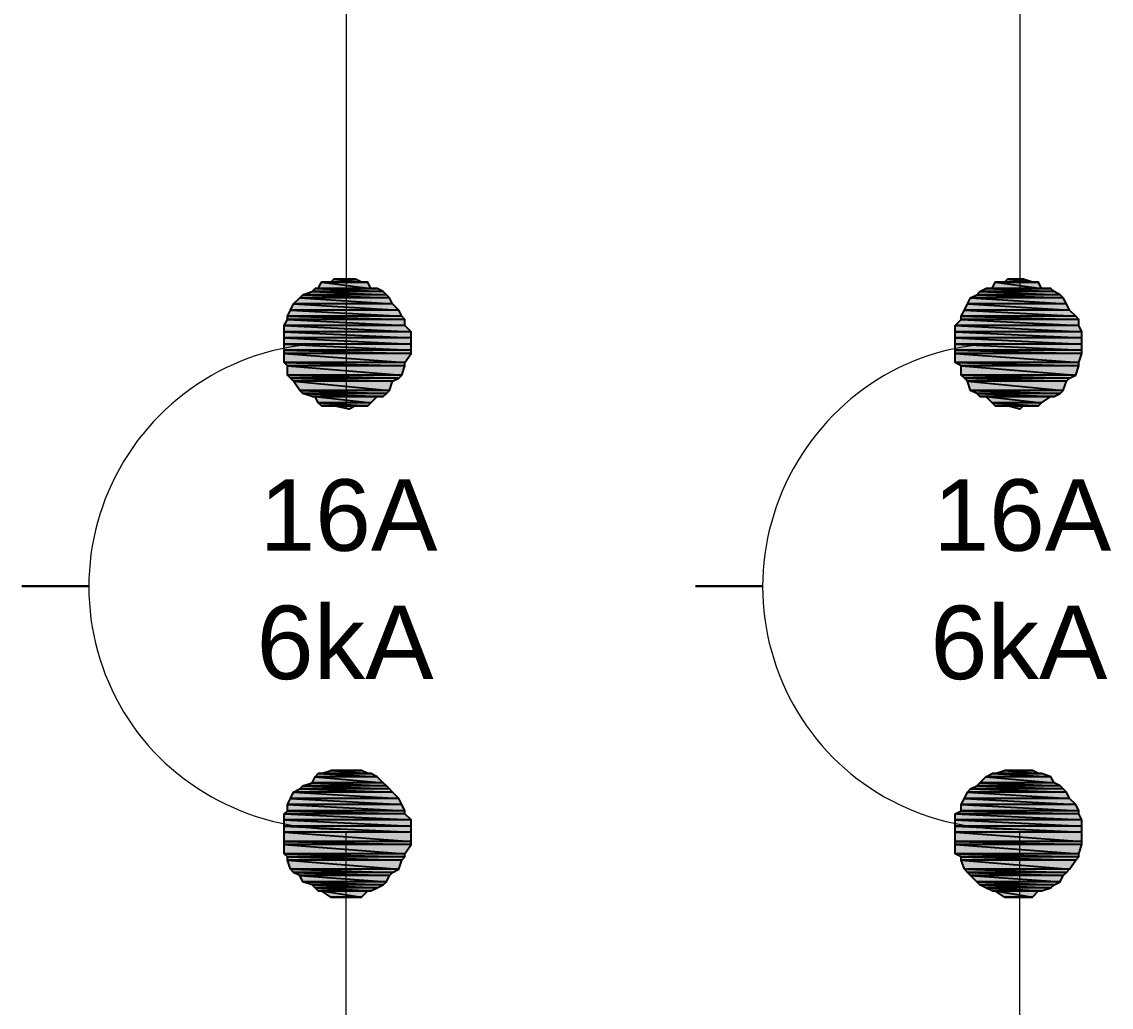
# Model space of a CAD drawing. Header units: millimetres. Extents: x 40 to 176, y -32 to 59.
# Drawn here: x 164.92 to 166.086, y 49.427 to 50.482 of the extents above; entities that cross this region are included whole.
import ezdxf

# ---------------------------------------------------------------- set-up
doc = ezdxf.new("R2010")
doc.units = ezdxf.units.MM
doc.layers.add('13 - Diagrama unifilar', color=7, linetype='Continuous', lineweight=30)
doc.styles.add('Arial0', font='arial.ttf', dxfattribs={"height": 3.14658})

msp = doc.modelspace()

# ---------------------------------------------------------------- hatches: boundary and pattern name
at = {"layer": '13 - Diagrama unifilar', "true_color": 0x000007}
h = msp.add_hatch(color=7, dxfattribs=at)
h.paths.add_polyline_path([(165.2903, 50.2028), (165.2406, 50.2028), (165.2936, 50.1962)])
h.paths.add_polyline_path([(165.2406, 50.2028), (165.2936, 50.1962), (165.2373, 50.1962)])
h = msp.add_hatch(color=7, dxfattribs=at)
h.paths.add_polyline_path([(165.277, 50.2061), (165.2539, 50.2061), (165.2836, 50.2028)])
h.paths.add_polyline_path([(165.2539, 50.2061), (165.2836, 50.2028), (165.2506, 50.2028)])
h = msp.add_hatch(color=7, dxfattribs=at)
h.paths.add_polyline_path([(166.0081, 50.2028), (165.9618, 50.2028), (166.0114, 50.1962)])
h.paths.add_polyline_path([(165.9618, 50.2028), (166.0114, 50.1962), (165.9585, 50.1962)])
h = msp.add_hatch(color=7, dxfattribs=at)
h.paths.add_polyline_path([(165.9915, 50.2061), (165.975, 50.2061), (166.0015, 50.2028)])
h.paths.add_polyline_path([(165.975, 50.2061), (166.0015, 50.2028), (165.9717, 50.2028)])
h = msp.add_hatch(color=7, dxfattribs=at)
h.paths.add_polyline_path([(165.3101, 50.1895), (165.2208, 50.1895), (165.3134, 50.1862)])
h.paths.add_polyline_path([(165.2208, 50.1895), (165.3134, 50.1862), (165.2175, 50.1862)])
h = msp.add_hatch(color=7, dxfattribs=at)
h.paths.add_polyline_path([(165.3068, 50.1928), (165.2307, 50.1928), (165.3101, 50.1895)])
h.paths.add_polyline_path([(165.2307, 50.1928), (165.3101, 50.1895), (165.2208, 50.1895)])
h = msp.add_hatch(color=7, dxfattribs=at)
h.paths.add_polyline_path([(165.3002, 50.1962), (165.234, 50.1962), (165.3068, 50.1928)])
h.paths.add_polyline_path([(165.234, 50.1962), (165.3068, 50.1928), (165.2307, 50.1928)])
h = msp.add_hatch(color=7, dxfattribs=at)
h.paths.add_polyline_path([(166.0312, 50.1895), (165.9419, 50.1895), (166.0345, 50.1862)])
h.paths.add_polyline_path([(165.9419, 50.1895), (166.0345, 50.1862), (165.9353, 50.1862)])
h = msp.add_hatch(color=7, dxfattribs=at)
h.paths.add_polyline_path([(166.0246, 50.1928), (165.9452, 50.1928), (166.0312, 50.1895)])
h.paths.add_polyline_path([(165.9452, 50.1928), (166.0312, 50.1895), (165.9419, 50.1895)])
h = msp.add_hatch(color=7, dxfattribs=at)
h.paths.add_polyline_path([(166.0213, 50.1962), (165.9518, 50.1962), (166.0246, 50.1928)])
h.paths.add_polyline_path([(165.9518, 50.1962), (166.0246, 50.1928), (165.9452, 50.1928)])
h = msp.add_hatch(color=7, dxfattribs=at)
h.paths.add_polyline_path([(165.3167, 50.1796), (165.2109, 50.1796), (165.3233, 50.173)])
h.paths.add_polyline_path([(165.2109, 50.1796), (165.3233, 50.173), (165.2076, 50.173)])
h = msp.add_hatch(color=7, dxfattribs=at)
h.paths.add_polyline_path([(165.3134, 50.1862), (165.2175, 50.1862), (165.3167, 50.1796)])
h.paths.add_polyline_path([(165.2175, 50.1862), (165.3167, 50.1796), (165.2109, 50.1796)])
h = msp.add_hatch(color=7, dxfattribs=at)
h.paths.add_polyline_path([(166.0379, 50.1796), (165.932, 50.1796), (166.0412, 50.173)])
h.paths.add_polyline_path([(165.932, 50.1796), (166.0412, 50.173), (165.9287, 50.173)])
h = msp.add_hatch(color=7, dxfattribs=at)
h.paths.add_polyline_path([(166.0345, 50.1862), (165.9353, 50.1862), (166.0379, 50.1796)])
h.paths.add_polyline_path([(165.9353, 50.1862), (166.0379, 50.1796), (165.932, 50.1796)])
h = msp.add_hatch(color=7, dxfattribs=at)
h.paths.add_polyline_path([(165.3233, 50.173), (165.2076, 50.173), (165.3266, 50.1664)])
h.paths.add_polyline_path([(165.2076, 50.173), (165.3266, 50.1664), (165.2042, 50.1664)])
h = msp.add_hatch(color=7, dxfattribs=at)
h.paths.add_polyline_path([(165.3266, 50.1664), (165.2042, 50.1664), (165.3299, 50.1631)])
h.paths.add_polyline_path([(165.2042, 50.1664), (165.3299, 50.1631), (165.2042, 50.1631)])
h = msp.add_hatch(color=7, dxfattribs=at)
h.paths.add_polyline_path([(166.0412, 50.173), (165.9287, 50.173), (166.0478, 50.1664)])
h.paths.add_polyline_path([(165.9287, 50.173), (166.0478, 50.1664), (165.9254, 50.1664)])
h = msp.add_hatch(color=7, dxfattribs=at)
h.paths.add_polyline_path([(166.0478, 50.1664), (165.9254, 50.1664), (166.0511, 50.1631)])
h.paths.add_polyline_path([(165.9254, 50.1664), (166.0511, 50.1631), (165.9254, 50.1631)])
h = msp.add_hatch(color=7, dxfattribs=at)
h.paths.add_polyline_path([(165.3299, 50.1631), (165.2042, 50.1631), (165.3299, 50.1565)])
h.paths.add_polyline_path([(165.2042, 50.1631), (165.3299, 50.1565), (165.2009, 50.1565)])
h = msp.add_hatch(color=7, dxfattribs=at)
h.paths.add_polyline_path([(165.3299, 50.1565), (165.2009, 50.1565), (165.3366, 50.1498)])
h.paths.add_polyline_path([(165.2009, 50.1565), (165.3366, 50.1498), (165.2009, 50.1498)])
h = msp.add_hatch(color=7, dxfattribs=at)
h.paths.add_polyline_path([(166.0511, 50.1631), (165.9254, 50.1631), (166.0511, 50.1565)])
h.paths.add_polyline_path([(165.9254, 50.1631), (166.0511, 50.1565), (165.9188, 50.1565)])
h = msp.add_hatch(color=7, dxfattribs=at)
h.paths.add_polyline_path([(166.0511, 50.1565), (165.9188, 50.1565), (166.0544, 50.1498)])
h.paths.add_polyline_path([(165.9188, 50.1565), (166.0544, 50.1498), (165.9188, 50.1498)])
h = msp.add_hatch(color=7, dxfattribs=at)
h.paths.add_polyline_path([(165.3366, 50.1498), (165.2009, 50.1498), (165.3366, 50.1432)])
h.paths.add_polyline_path([(165.2009, 50.1498), (165.3366, 50.1432), (165.2009, 50.1432)])
h = msp.add_hatch(color=7, dxfattribs=at)
h.paths.add_polyline_path([(165.3366, 50.1432), (165.2009, 50.1432), (165.3366, 50.1366)])
h.paths.add_polyline_path([(165.2009, 50.1432), (165.3366, 50.1366), (165.2009, 50.1366)])
h = msp.add_hatch(color=7, dxfattribs=at)
h.paths.add_polyline_path([(166.0544, 50.1498), (165.9188, 50.1498), (166.0544, 50.1432)])
h.paths.add_polyline_path([(165.9188, 50.1498), (166.0544, 50.1432), (165.9188, 50.1432)])
h = msp.add_hatch(color=7, dxfattribs=at)
h.paths.add_polyline_path([(166.0544, 50.1432), (165.9188, 50.1432), (166.0544, 50.1366)])
h.paths.add_polyline_path([(165.9188, 50.1432), (166.0544, 50.1366), (165.9188, 50.1366)])
h = msp.add_hatch(color=7, dxfattribs=at)
h.paths.add_polyline_path([(165.3366, 50.1366), (165.2009, 50.1366), (165.3366, 50.13)])
h.paths.add_polyline_path([(165.2009, 50.1366), (165.3366, 50.13), (165.2009, 50.13)])
h = msp.add_hatch(color=7, dxfattribs=at)
h.paths.add_polyline_path([(166.0544, 50.1366), (165.9188, 50.1366), (166.0544, 50.13)])
h.paths.add_polyline_path([(165.9188, 50.1366), (166.0544, 50.13), (165.9188, 50.13)])
h = msp.add_hatch(color=7, dxfattribs=at)
h.paths.add_polyline_path([(165.3366, 50.13), (165.2009, 50.13), (165.3366, 50.1267)])
h.paths.add_polyline_path([(165.2009, 50.13), (165.3366, 50.1267), (165.2009, 50.1267)])
h = msp.add_hatch(color=7, dxfattribs=at)
h.paths.add_polyline_path([(165.3366, 50.1267), (165.2009, 50.1267), (165.3299, 50.1168)])
h.paths.add_polyline_path([(165.2009, 50.1267), (165.3299, 50.1168), (165.2009, 50.1168)])
h = msp.add_hatch(color=7, dxfattribs=at)
h.paths.add_polyline_path([(166.0544, 50.13), (165.9188, 50.13), (166.0544, 50.1267)])
h.paths.add_polyline_path([(165.9188, 50.13), (166.0544, 50.1267), (165.9188, 50.1267)])
h = msp.add_hatch(color=7, dxfattribs=at)
h.paths.add_polyline_path([(166.0544, 50.1267), (165.9188, 50.1267), (166.0511, 50.1168)])
h.paths.add_polyline_path([(165.9188, 50.1267), (166.0511, 50.1168), (165.9188, 50.1168)])
h = msp.add_hatch(color=7, dxfattribs=at)
h.paths.add_polyline_path([(165.3299, 50.1168), (165.2009, 50.1168), (165.3299, 50.1135)])
h.paths.add_polyline_path([(165.2009, 50.1168), (165.3299, 50.1135), (165.2042, 50.1135)])
h = msp.add_hatch(color=7, dxfattribs=at)
h.paths.add_polyline_path([(165.3299, 50.1135), (165.2042, 50.1135), (165.3266, 50.1035)])
h.paths.add_polyline_path([(165.2042, 50.1135), (165.3266, 50.1035), (165.2042, 50.1035)])
h = msp.add_hatch(color=7, dxfattribs=at)
h.paths.add_polyline_path([(166.0511, 50.1168), (165.9188, 50.1168), (166.0511, 50.1135)])
h.paths.add_polyline_path([(165.9188, 50.1168), (166.0511, 50.1135), (165.9254, 50.1135)])
h = msp.add_hatch(color=7, dxfattribs=at)
h.paths.add_polyline_path([(166.0511, 50.1135), (165.9254, 50.1135), (166.0478, 50.1035)])
h.paths.add_polyline_path([(165.9254, 50.1135), (166.0478, 50.1035), (165.9254, 50.1035)])
h = msp.add_hatch(color=7, dxfattribs=at)
h.paths.add_polyline_path([(165.3266, 50.1035), (165.2042, 50.1035), (165.3233, 50.1002)])
h.paths.add_polyline_path([(165.2042, 50.1035), (165.3233, 50.1002), (165.2076, 50.1002)])
h = msp.add_hatch(color=7, dxfattribs=at)
h.paths.add_polyline_path([(165.3233, 50.1002), (165.2076, 50.1002), (165.3167, 50.0969)])
h.paths.add_polyline_path([(165.2076, 50.1002), (165.3167, 50.0969), (165.2109, 50.0969)])
h = msp.add_hatch(color=7, dxfattribs=at)
h.paths.add_polyline_path([(165.3167, 50.0969), (165.2109, 50.0969), (165.3134, 50.087)])
h.paths.add_polyline_path([(165.2109, 50.0969), (165.3134, 50.087), (165.2175, 50.087)])
h = msp.add_hatch(color=7, dxfattribs=at)
h.paths.add_polyline_path([(166.0478, 50.1035), (165.9254, 50.1035), (166.0412, 50.1002)])
h.paths.add_polyline_path([(165.9254, 50.1035), (166.0412, 50.1002), (165.9287, 50.1002)])
h = msp.add_hatch(color=7, dxfattribs=at)
h.paths.add_polyline_path([(166.0412, 50.1002), (165.9287, 50.1002), (166.0379, 50.0969)])
h.paths.add_polyline_path([(165.9287, 50.1002), (166.0379, 50.0969), (165.932, 50.0969)])
h = msp.add_hatch(color=7, dxfattribs=at)
h.paths.add_polyline_path([(166.0379, 50.0969), (165.932, 50.0969), (166.0345, 50.087)])
h.paths.add_polyline_path([(165.932, 50.0969), (166.0345, 50.087), (165.9353, 50.087)])
h = msp.add_hatch(color=7, dxfattribs=at)
h.paths.add_polyline_path([(165.3134, 50.087), (165.2175, 50.087), (165.3101, 50.0837)])
h.paths.add_polyline_path([(165.2175, 50.087), (165.3101, 50.0837), (165.2208, 50.0837)])
h = msp.add_hatch(color=7, dxfattribs=at)
h.paths.add_polyline_path([(166.0345, 50.087), (165.9353, 50.087), (166.0312, 50.0837)])
h.paths.add_polyline_path([(165.9353, 50.087), (166.0312, 50.0837), (165.9419, 50.0837)])
h = msp.add_hatch(color=7, dxfattribs=at)
h.paths.add_polyline_path([(165.3101, 50.0837), (165.2208, 50.0837), (165.3068, 50.0804)])
h.paths.add_polyline_path([(165.2208, 50.0837), (165.3068, 50.0804), (165.2307, 50.0804)])
h = msp.add_hatch(color=7, dxfattribs=at)
h.paths.add_polyline_path([(165.3002, 50.0804), (165.234, 50.0804), (165.2936, 50.0738)])
h.paths.add_polyline_path([(165.234, 50.0804), (165.2936, 50.0738), (165.2373, 50.0738)])
h = msp.add_hatch(color=7, dxfattribs=at)
h.paths.add_polyline_path([(165.2936, 50.0738), (165.2373, 50.0738), (165.2903, 50.0705)])
h.paths.add_polyline_path([(165.2373, 50.0738), (165.2903, 50.0705), (165.2406, 50.0705)])
h = msp.add_hatch(color=7, dxfattribs=at)
h.paths.add_polyline_path([(166.0312, 50.0837), (165.9419, 50.0837), (166.0246, 50.0804)])
h.paths.add_polyline_path([(165.9419, 50.0837), (166.0246, 50.0804), (165.9452, 50.0804)])
h = msp.add_hatch(color=7, dxfattribs=at)
h.paths.add_polyline_path([(166.0213, 50.0804), (165.9518, 50.0804), (166.0114, 50.0738)])
h.paths.add_polyline_path([(165.9518, 50.0804), (166.0114, 50.0738), (165.9585, 50.0738)])
h = msp.add_hatch(color=7, dxfattribs=at)
h.paths.add_polyline_path([(166.0114, 50.0738), (165.9585, 50.0738), (166.0081, 50.0705)])
h.paths.add_polyline_path([(165.9585, 50.0738), (166.0081, 50.0705), (165.9618, 50.0705)])
h = msp.add_hatch(color=7, dxfattribs=at)
h.paths.add_polyline_path([(165.2506, 50.0705), (165.2539, 50.0705), (165.277, 50.0705)])
h.paths.add_polyline_path([(165.2539, 50.0705), (165.277, 50.0705), (165.2704, 50.0671)])
h = msp.add_hatch(color=7, dxfattribs=at)
h.paths.add_polyline_path([(165.9717, 50.0705), (165.975, 50.0705), (165.9915, 50.0705)])
h.paths.add_polyline_path([(165.975, 50.0705), (165.9915, 50.0705), (165.9882, 50.0671)])
h = msp.add_hatch(color=7, dxfattribs=at)
h.paths.add_polyline_path([(165.2936, 49.6768), (165.2373, 49.6768), (165.3002, 49.6735)])
h.paths.add_polyline_path([(165.2373, 49.6768), (165.3002, 49.6735), (165.234, 49.6735)])
h = msp.add_hatch(color=7, dxfattribs=at)
h.paths.add_polyline_path([(165.2836, 49.6801), (165.2506, 49.6801), (165.2903, 49.6768)])
h.paths.add_polyline_path([(165.2506, 49.6801), (165.2903, 49.6768), (165.2406, 49.6768)])
h = msp.add_hatch(color=7, dxfattribs=at)
h.paths.add_polyline_path([(166.0114, 49.6768), (165.9585, 49.6768), (166.0213, 49.6735)])
h.paths.add_polyline_path([(165.9585, 49.6768), (166.0213, 49.6735), (165.9518, 49.6735)])
h = msp.add_hatch(color=7, dxfattribs=at)
h.paths.add_polyline_path([(166.0015, 49.6801), (165.9717, 49.6801), (166.0081, 49.6768)])
h.paths.add_polyline_path([(165.9717, 49.6801), (166.0081, 49.6768), (165.9618, 49.6768)])
h = msp.add_hatch(color=7, dxfattribs=at)
h.paths.add_polyline_path([(165.3068, 49.6669), (165.2307, 49.6669), (165.3101, 49.6636)])
h.paths.add_polyline_path([(165.2307, 49.6669), (165.3101, 49.6636), (165.2208, 49.6636)])
h = msp.add_hatch(color=7, dxfattribs=at)
h.paths.add_polyline_path([(165.3002, 49.6735), (165.234, 49.6735), (165.3068, 49.6669)])
h.paths.add_polyline_path([(165.234, 49.6735), (165.3068, 49.6669), (165.2307, 49.6669)])
h = msp.add_hatch(color=7, dxfattribs=at)
h.paths.add_polyline_path([(166.0246, 49.6669), (165.9452, 49.6669), (166.0312, 49.6636)])
h.paths.add_polyline_path([(165.9452, 49.6669), (166.0312, 49.6636), (165.9419, 49.6636)])
h = msp.add_hatch(color=7, dxfattribs=at)
h.paths.add_polyline_path([(166.0213, 49.6735), (165.9518, 49.6735), (166.0246, 49.6669)])
h.paths.add_polyline_path([(165.9518, 49.6735), (166.0246, 49.6669), (165.9452, 49.6669)])
h = msp.add_hatch(color=7, dxfattribs=at)
h.paths.add_polyline_path([(165.3167, 49.657), (165.2109, 49.657), (165.3233, 49.6503)])
h.paths.add_polyline_path([(165.2109, 49.657), (165.3233, 49.6503), (165.2076, 49.6503)])
h = msp.add_hatch(color=7, dxfattribs=at)
h.paths.add_polyline_path([(165.3134, 49.6603), (165.2175, 49.6603), (165.3167, 49.657)])
h.paths.add_polyline_path([(165.2175, 49.6603), (165.3167, 49.657), (165.2109, 49.657)])
h = msp.add_hatch(color=7, dxfattribs=at)
h.paths.add_polyline_path([(165.3101, 49.6636), (165.2208, 49.6636), (165.3134, 49.6603)])
h.paths.add_polyline_path([(165.2208, 49.6636), (165.3134, 49.6603), (165.2175, 49.6603)])
h = msp.add_hatch(color=7, dxfattribs=at)
h.paths.add_polyline_path([(166.0379, 49.657), (165.932, 49.657), (166.0412, 49.6503)])
h.paths.add_polyline_path([(165.932, 49.657), (166.0412, 49.6503), (165.9287, 49.6503)])
h = msp.add_hatch(color=7, dxfattribs=at)
h.paths.add_polyline_path([(166.0345, 49.6603), (165.9353, 49.6603), (166.0379, 49.657)])
h.paths.add_polyline_path([(165.9353, 49.6603), (166.0379, 49.657), (165.932, 49.657)])
h = msp.add_hatch(color=7, dxfattribs=at)
h.paths.add_polyline_path([(166.0312, 49.6636), (165.9419, 49.6636), (166.0345, 49.6603)])
h.paths.add_polyline_path([(165.9419, 49.6636), (166.0345, 49.6603), (165.9353, 49.6603)])
h = msp.add_hatch(color=7, dxfattribs=at)
h.paths.add_polyline_path([(165.3233, 49.6503), (165.2076, 49.6503), (165.3266, 49.6437)])
h.paths.add_polyline_path([(165.2076, 49.6503), (165.3266, 49.6437), (165.2042, 49.6437)])
h = msp.add_hatch(color=7, dxfattribs=at)
h.paths.add_polyline_path([(165.3266, 49.6437), (165.2042, 49.6437), (165.3299, 49.6371)])
h.paths.add_polyline_path([(165.2042, 49.6437), (165.3299, 49.6371), (165.2042, 49.6371)])
h = msp.add_hatch(color=7, dxfattribs=at)
h.paths.add_polyline_path([(166.0412, 49.6503), (165.9287, 49.6503), (166.0478, 49.6437)])
h.paths.add_polyline_path([(165.9287, 49.6503), (166.0478, 49.6437), (165.9254, 49.6437)])
h = msp.add_hatch(color=7, dxfattribs=at)
h.paths.add_polyline_path([(166.0478, 49.6437), (165.9254, 49.6437), (166.0511, 49.6371)])
h.paths.add_polyline_path([(165.9254, 49.6437), (166.0511, 49.6371), (165.9254, 49.6371)])
h = msp.add_hatch(color=7, dxfattribs=at)
h.paths.add_polyline_path([(165.3299, 49.6371), (165.2042, 49.6371), (165.3299, 49.6338)])
h.paths.add_polyline_path([(165.2042, 49.6371), (165.3299, 49.6338), (165.2009, 49.6338)])
h = msp.add_hatch(color=7, dxfattribs=at)
h.paths.add_polyline_path([(165.3299, 49.6338), (165.2009, 49.6338), (165.3366, 49.6272)])
h.paths.add_polyline_path([(165.2009, 49.6338), (165.3366, 49.6272), (165.2009, 49.6272)])
h = msp.add_hatch(color=7, dxfattribs=at)
h.paths.add_polyline_path([(166.0511, 49.6371), (165.9254, 49.6371), (166.0511, 49.6338)])
h.paths.add_polyline_path([(165.9254, 49.6371), (166.0511, 49.6338), (165.9188, 49.6338)])
h = msp.add_hatch(color=7, dxfattribs=at)
h.paths.add_polyline_path([(166.0511, 49.6338), (165.9188, 49.6338), (166.0544, 49.6272)])
h.paths.add_polyline_path([(165.9188, 49.6338), (166.0544, 49.6272), (165.9188, 49.6272)])
h = msp.add_hatch(color=7, dxfattribs=at)
h.paths.add_polyline_path([(165.3366, 49.6272), (165.2009, 49.6272), (165.3366, 49.6206)])
h.paths.add_polyline_path([(165.2009, 49.6272), (165.3366, 49.6206), (165.2009, 49.6206)])
h = msp.add_hatch(color=7, dxfattribs=at)
h.paths.add_polyline_path([(165.3366, 49.6206), (165.2009, 49.6206), (165.3366, 49.614)])
h.paths.add_polyline_path([(165.2009, 49.6206), (165.3366, 49.614), (165.2009, 49.614)])
h = msp.add_hatch(color=7, dxfattribs=at)
h.paths.add_polyline_path([(166.0544, 49.6272), (165.9188, 49.6272), (166.0544, 49.6206)])
h.paths.add_polyline_path([(165.9188, 49.6272), (166.0544, 49.6206), (165.9188, 49.6206)])
h = msp.add_hatch(color=7, dxfattribs=at)
h.paths.add_polyline_path([(166.0544, 49.6206), (165.9188, 49.6206), (166.0544, 49.614)])
h.paths.add_polyline_path([(165.9188, 49.6206), (166.0544, 49.614), (165.9188, 49.614)])
h = msp.add_hatch(color=7, dxfattribs=at)
h.paths.add_polyline_path([(165.3366, 49.614), (165.2009, 49.614), (165.3366, 49.604)])
h.paths.add_polyline_path([(165.2009, 49.614), (165.3366, 49.604), (165.2009, 49.604)])
h = msp.add_hatch(color=7, dxfattribs=at)
h.paths.add_polyline_path([(166.0544, 49.614), (165.9188, 49.614), (166.0544, 49.604)])
h.paths.add_polyline_path([(165.9188, 49.614), (166.0544, 49.604), (165.9188, 49.604)])
h = msp.add_hatch(color=7, dxfattribs=at)
h.paths.add_polyline_path([(165.3366, 49.604), (165.2009, 49.604), (165.3366, 49.6007)])
h.paths.add_polyline_path([(165.2009, 49.604), (165.3366, 49.6007), (165.2009, 49.6007)])
h = msp.add_hatch(color=7, dxfattribs=at)
h.paths.add_polyline_path([(165.3366, 49.6007), (165.2009, 49.6007), (165.3299, 49.5908)])
h.paths.add_polyline_path([(165.2009, 49.6007), (165.3299, 49.5908), (165.2009, 49.5908)])
h = msp.add_hatch(color=7, dxfattribs=at)
h.paths.add_polyline_path([(166.0544, 49.604), (165.9188, 49.604), (166.0544, 49.6007)])
h.paths.add_polyline_path([(165.9188, 49.604), (166.0544, 49.6007), (165.9188, 49.6007)])
h = msp.add_hatch(color=7, dxfattribs=at)
h.paths.add_polyline_path([(166.0544, 49.6007), (165.9188, 49.6007), (166.0511, 49.5908)])
h.paths.add_polyline_path([(165.9188, 49.6007), (166.0511, 49.5908), (165.9188, 49.5908)])
h = msp.add_hatch(color=7, dxfattribs=at)
h.paths.add_polyline_path([(165.3299, 49.5908), (165.2009, 49.5908), (165.3299, 49.5875)])
h.paths.add_polyline_path([(165.2009, 49.5908), (165.3299, 49.5875), (165.2042, 49.5875)])
h = msp.add_hatch(color=7, dxfattribs=at)
h.paths.add_polyline_path([(165.3299, 49.5875), (165.2042, 49.5875), (165.3266, 49.5842)])
h.paths.add_polyline_path([(165.2042, 49.5875), (165.3266, 49.5842), (165.2042, 49.5842)])
h = msp.add_hatch(color=7, dxfattribs=at)
h.paths.add_polyline_path([(165.3266, 49.5842), (165.2042, 49.5842), (165.3233, 49.5743)])
h.paths.add_polyline_path([(165.2042, 49.5842), (165.3233, 49.5743), (165.2076, 49.5743)])
h = msp.add_hatch(color=7, dxfattribs=at)
h.paths.add_polyline_path([(166.0511, 49.5908), (165.9188, 49.5908), (166.0511, 49.5875)])
h.paths.add_polyline_path([(165.9188, 49.5908), (166.0511, 49.5875), (165.9254, 49.5875)])
h = msp.add_hatch(color=7, dxfattribs=at)
h.paths.add_polyline_path([(166.0511, 49.5875), (165.9254, 49.5875), (166.0478, 49.5842)])
h.paths.add_polyline_path([(165.9254, 49.5875), (166.0478, 49.5842), (165.9254, 49.5842)])
h = msp.add_hatch(color=7, dxfattribs=at)
h.paths.add_polyline_path([(166.0478, 49.5842), (165.9254, 49.5842), (166.0412, 49.5743)])
h.paths.add_polyline_path([(165.9254, 49.5842), (166.0412, 49.5743), (165.9287, 49.5743)])
h = msp.add_hatch(color=7, dxfattribs=at)
h.paths.add_polyline_path([(165.3233, 49.5743), (165.2076, 49.5743), (165.3167, 49.5709)])
h.paths.add_polyline_path([(165.2076, 49.5743), (165.3167, 49.5709), (165.2109, 49.5709)])
h = msp.add_hatch(color=7, dxfattribs=at)
h.paths.add_polyline_path([(166.0412, 49.5743), (165.9287, 49.5743), (166.0379, 49.5709)])
h.paths.add_polyline_path([(165.9287, 49.5743), (166.0379, 49.5709), (165.932, 49.5709)])
h = msp.add_hatch(color=7, dxfattribs=at)
h.paths.add_polyline_path([(165.3167, 49.5709), (165.2109, 49.5709), (165.3134, 49.5676)])
h.paths.add_polyline_path([(165.2109, 49.5709), (165.3134, 49.5676), (165.2175, 49.5676)])
h = msp.add_hatch(color=7, dxfattribs=at)
h.paths.add_polyline_path([(165.3134, 49.5676), (165.2175, 49.5676), (165.3101, 49.561)])
h.paths.add_polyline_path([(165.2175, 49.5676), (165.3101, 49.561), (165.2208, 49.561)])
h = msp.add_hatch(color=7, dxfattribs=at)
h.paths.add_polyline_path([(165.3101, 49.561), (165.2208, 49.561), (165.3068, 49.5577)])
h.paths.add_polyline_path([(165.2208, 49.561), (165.3068, 49.5577), (165.2307, 49.5577)])
h = msp.add_hatch(color=7, dxfattribs=at)
h.paths.add_polyline_path([(166.0379, 49.5709), (165.932, 49.5709), (166.0345, 49.5676)])
h.paths.add_polyline_path([(165.932, 49.5709), (166.0345, 49.5676), (165.9353, 49.5676)])
h = msp.add_hatch(color=7, dxfattribs=at)
h.paths.add_polyline_path([(166.0345, 49.5676), (165.9353, 49.5676), (166.0312, 49.561)])
h.paths.add_polyline_path([(165.9353, 49.5676), (166.0312, 49.561), (165.9419, 49.561)])
h = msp.add_hatch(color=7, dxfattribs=at)
h.paths.add_polyline_path([(166.0312, 49.561), (165.9419, 49.561), (166.0246, 49.5577)])
h.paths.add_polyline_path([(165.9419, 49.561), (166.0246, 49.5577), (165.9452, 49.5577)])
h = msp.add_hatch(color=7, dxfattribs=at)
h.paths.add_polyline_path([(165.3068, 49.5577), (165.2307, 49.5577), (165.3002, 49.5544)])
h.paths.add_polyline_path([(165.2307, 49.5577), (165.3002, 49.5544), (165.234, 49.5544)])
h = msp.add_hatch(color=7, dxfattribs=at)
h.paths.add_polyline_path([(165.3002, 49.5544), (165.234, 49.5544), (165.2936, 49.5511)])
h.paths.add_polyline_path([(165.234, 49.5544), (165.2936, 49.5511), (165.2373, 49.5511)])
h = msp.add_hatch(color=7, dxfattribs=at)
h.paths.add_polyline_path([(165.2903, 49.5511), (165.2406, 49.5511), (165.2836, 49.5445)])
h.paths.add_polyline_path([(165.2406, 49.5511), (165.2836, 49.5445), (165.2506, 49.5445)])
h = msp.add_hatch(color=7, dxfattribs=at)
h.paths.add_polyline_path([(166.0246, 49.5577), (165.9452, 49.5577), (166.0213, 49.5544)])
h.paths.add_polyline_path([(165.9452, 49.5577), (166.0213, 49.5544), (165.9518, 49.5544)])
h = msp.add_hatch(color=7, dxfattribs=at)
h.paths.add_polyline_path([(166.0213, 49.5544), (165.9518, 49.5544), (166.0114, 49.5511)])
h.paths.add_polyline_path([(165.9518, 49.5544), (166.0114, 49.5511), (165.9585, 49.5511)])
h = msp.add_hatch(color=7, dxfattribs=at)
h.paths.add_polyline_path([(166.0081, 49.5511), (165.9618, 49.5511), (166.0015, 49.5445)])
h.paths.add_polyline_path([(165.9618, 49.5511), (166.0015, 49.5445), (165.9717, 49.5445)])

# ---------------------------------------------------------------- linework, layer by layer
at = {"layer": '13 - Diagrama unifilar'}
for p, q in [((164.9917, 49.8773), (164.92, 49.8773)), ((165.7128, 49.8773), (165.6411, 49.8773))]:
    msp.add_line(p, q, dxfattribs=at)
at = {"layer": '13 - Diagrama unifilar', "color": 7, "linetype": 'Continuous', "lineweight": 9}
for points in [[(165.2671, 50.6168), (165.2671, 50.0678)], [(165.9882, 50.6168), (165.9882, 50.1912), (165.9882, 50.1912)]]:
    msp.add_lwpolyline(points, dxfattribs=at)
at = {"layer": '13 - Diagrama unifilar', "color": 7, "linetype": 'Continuous', "lineweight": -2, "true_color": 0x000007}
for points in [[(165.2406, 50.2028), (165.2936, 50.1962), (165.2373, 50.1962)], [(165.2506, 50.2028), (165.2903, 50.2028), (165.2406, 50.2028)], [(165.2903, 50.2028), (165.2406, 50.2028), (165.2936, 50.1962)], [(165.2539, 50.2061), (165.2836, 50.2028), (165.2506, 50.2028)], [(165.2836, 50.2028), (165.2506, 50.2028), (165.2903, 50.2028)], [(165.2704, 50.2061), (165.277, 50.2061), (165.2539, 50.2061)], [(165.277, 50.2061), (165.2539, 50.2061), (165.2836, 50.2028)], [(165.9618, 50.2028), (166.0114, 50.1962), (165.9585, 50.1962)], [(165.9717, 50.2028), (166.0081, 50.2028), (165.9618, 50.2028)], [(166.0081, 50.2028), (165.9618, 50.2028), (166.0114, 50.1962)], [(165.975, 50.2061), (166.0015, 50.2028), (165.9717, 50.2028)], [(166.0015, 50.2028), (165.9717, 50.2028), (166.0081, 50.2028)], [(165.9882, 50.2061), (165.9915, 50.2061), (165.975, 50.2061)], [(165.9915, 50.2061), (165.975, 50.2061), (166.0015, 50.2028)], [(165.2208, 50.1895), (165.3134, 50.1862), (165.2175, 50.1862)], [(165.2307, 50.1928), (165.3101, 50.1895), (165.2208, 50.1895)], [(165.3101, 50.1895), (165.2208, 50.1895), (165.3134, 50.1862)], [(165.234, 50.1962), (165.3068, 50.1928), (165.2307, 50.1928)], [(165.3068, 50.1928), (165.2307, 50.1928), (165.3101, 50.1895)], [(165.2373, 50.1962), (165.3002, 50.1962), (165.234, 50.1962)], [(165.3002, 50.1962), (165.234, 50.1962), (165.3068, 50.1928)], [(165.2936, 50.1962), (165.2373, 50.1962), (165.3002, 50.1962)], [(165.9419, 50.1895), (166.0345, 50.1862), (165.9353, 50.1862)], [(165.9452, 50.1928), (166.0312, 50.1895), (165.9419, 50.1895)], [(166.0312, 50.1895), (165.9419, 50.1895), (166.0345, 50.1862)], [(165.9518, 50.1962), (166.0246, 50.1928), (165.9452, 50.1928)], [(166.0246, 50.1928), (165.9452, 50.1928), (166.0312, 50.1895)], [(165.9585, 50.1962), (166.0213, 50.1962), (165.9518, 50.1962)], [(166.0213, 50.1962), (165.9518, 50.1962), (166.0246, 50.1928)], [(166.0114, 50.1962), (165.9585, 50.1962), (166.0213, 50.1962)], [(165.2109, 50.1796), (165.3233, 50.173), (165.2076, 50.173)], [(165.2175, 50.1862), (165.3167, 50.1796), (165.2109, 50.1796)], [(165.3167, 50.1796), (165.2109, 50.1796), (165.3233, 50.173)], [(165.3134, 50.1862), (165.2175, 50.1862), (165.3167, 50.1796)], [(165.932, 50.1796), (166.0412, 50.173), (165.9287, 50.173)], [(165.9353, 50.1862), (166.0379, 50.1796), (165.932, 50.1796)], [(166.0379, 50.1796), (165.932, 50.1796), (166.0412, 50.173)], [(166.0345, 50.1862), (165.9353, 50.1862), (166.0379, 50.1796)], [(165.2076, 50.173), (165.3266, 50.1664), (165.2042, 50.1664)], [(165.3266, 50.1664), (165.2042, 50.1664), (165.3299, 50.1631)], [(165.2042, 50.1664), (165.3299, 50.1631), (165.2042, 50.1631)], [(165.3233, 50.173), (165.2076, 50.173), (165.3266, 50.1664)], [(165.9287, 50.173), (166.0478, 50.1664), (165.9254, 50.1664)], [(166.0478, 50.1664), (165.9254, 50.1664), (166.0511, 50.1631)], [(165.9254, 50.1664), (166.0511, 50.1631), (165.9254, 50.1631)], [(166.0412, 50.173), (165.9287, 50.173), (166.0478, 50.1664)], [(165.2042, 50.1631), (165.3299, 50.1565), (165.2009, 50.1565)], [(165.3299, 50.1565), (165.2009, 50.1565), (165.3366, 50.1498)], [(165.2009, 50.1565), (165.3366, 50.1498), (165.2009, 50.1498)], [(165.3299, 50.1631), (165.2042, 50.1631), (165.3299, 50.1565)], [(165.9254, 50.1631), (166.0511, 50.1565), (165.9188, 50.1565)], [(166.0511, 50.1565), (165.9188, 50.1565), (166.0544, 50.1498)], [(165.9188, 50.1565), (166.0544, 50.1498), (165.9188, 50.1498)], [(166.0511, 50.1631), (165.9254, 50.1631), (166.0511, 50.1565)], [(165.3366, 50.1498), (165.2009, 50.1498), (165.3366, 50.1432)], [(165.2009, 50.1498), (165.3366, 50.1432), (165.2009, 50.1432)], [(165.3366, 50.1432), (165.2009, 50.1432), (165.3366, 50.1366)], [(165.2009, 50.1432), (165.3366, 50.1366), (165.2009, 50.1366)], [(166.0544, 50.1498), (165.9188, 50.1498), (166.0544, 50.1432)], [(165.9188, 50.1498), (166.0544, 50.1432), (165.9188, 50.1432)], [(166.0544, 50.1432), (165.9188, 50.1432), (166.0544, 50.1366)], [(165.9188, 50.1432), (166.0544, 50.1366), (165.9188, 50.1366)], [(165.3366, 50.1366), (165.2009, 50.1366), (165.3366, 50.13)], [(165.2009, 50.1366), (165.3366, 50.13), (165.2009, 50.13)], [(166.0544, 50.1366), (165.9188, 50.1366), (166.0544, 50.13)], [(165.9188, 50.1366), (166.0544, 50.13), (165.9188, 50.13)], [(165.3366, 50.13), (165.2009, 50.13), (165.3366, 50.1267)], [(165.2009, 50.13), (165.3366, 50.1267), (165.2009, 50.1267)], [(165.3366, 50.1267), (165.2009, 50.1267), (165.3299, 50.1168)], [(165.2009, 50.1267), (165.3299, 50.1168), (165.2009, 50.1168)], [(166.0544, 50.13), (165.9188, 50.13), (166.0544, 50.1267)], [(165.9188, 50.13), (166.0544, 50.1267), (165.9188, 50.1267)], [(166.0544, 50.1267), (165.9188, 50.1267), (166.0511, 50.1168)], [(165.9188, 50.1267), (166.0511, 50.1168), (165.9188, 50.1168)], [(165.3299, 50.1168), (165.2009, 50.1168), (165.3299, 50.1135)], [(165.2009, 50.1168), (165.3299, 50.1135), (165.2042, 50.1135)], [(165.3299, 50.1135), (165.2042, 50.1135), (165.3266, 50.1035)], [(165.2042, 50.1135), (165.3266, 50.1035), (165.2042, 50.1035)], [(166.0511, 50.1168), (165.9188, 50.1168), (166.0511, 50.1135)], [(165.9188, 50.1168), (166.0511, 50.1135), (165.9254, 50.1135)], [(166.0511, 50.1135), (165.9254, 50.1135), (166.0478, 50.1035)], [(165.9254, 50.1135), (166.0478, 50.1035), (165.9254, 50.1035)], [(165.3266, 50.1035), (165.2042, 50.1035), (165.3233, 50.1002)], [(165.2042, 50.1035), (165.3233, 50.1002), (165.2076, 50.1002)], [(165.3233, 50.1002), (165.2076, 50.1002), (165.3167, 50.0969)], [(165.2076, 50.1002), (165.3167, 50.0969), (165.2109, 50.0969)], [(165.3167, 50.0969), (165.2109, 50.0969), (165.3134, 50.087)], [(165.2109, 50.0969), (165.3134, 50.087), (165.2175, 50.087)], [(166.0478, 50.1035), (165.9254, 50.1035), (166.0412, 50.1002)], [(165.9254, 50.1035), (166.0412, 50.1002), (165.9287, 50.1002)], [(166.0412, 50.1002), (165.9287, 50.1002), (166.0379, 50.0969)], [(165.9287, 50.1002), (166.0379, 50.0969), (165.932, 50.0969)], [(166.0379, 50.0969), (165.932, 50.0969), (166.0345, 50.087)], [(165.932, 50.0969), (166.0345, 50.087), (165.9353, 50.087)], [(165.3134, 50.087), (165.2175, 50.087), (165.3101, 50.0837)], [(165.2175, 50.087), (165.3101, 50.0837), (165.2208, 50.0837)], [(166.0345, 50.087), (165.9353, 50.087), (166.0312, 50.0837)], [(165.9353, 50.087), (166.0312, 50.0837), (165.9419, 50.0837)], [(165.3101, 50.0837), (165.2208, 50.0837), (165.3068, 50.0804)], [(165.2208, 50.0837), (165.3068, 50.0804), (165.2307, 50.0804)], [(165.3068, 50.0804), (165.2307, 50.0804), (165.3002, 50.0804)], [(165.2307, 50.0804), (165.3002, 50.0804), (165.234, 50.0804)], [(165.3002, 50.0804), (165.234, 50.0804), (165.2936, 50.0738)], [(165.234, 50.0804), (165.2936, 50.0738), (165.2373, 50.0738)], [(165.2936, 50.0738), (165.2373, 50.0738), (165.2903, 50.0705)], [(165.2373, 50.0738), (165.2903, 50.0705), (165.2406, 50.0705)], [(166.0312, 50.0837), (165.9419, 50.0837), (166.0246, 50.0804)], [(165.9419, 50.0837), (166.0246, 50.0804), (165.9452, 50.0804)], [(166.0246, 50.0804), (165.9452, 50.0804), (166.0213, 50.0804)], [(165.9452, 50.0804), (166.0213, 50.0804), (165.9518, 50.0804)], [(166.0213, 50.0804), (165.9518, 50.0804), (166.0114, 50.0738)], [(165.9518, 50.0804), (166.0114, 50.0738), (165.9585, 50.0738)], [(166.0114, 50.0738), (165.9585, 50.0738), (166.0081, 50.0705)], [(165.9585, 50.0738), (166.0081, 50.0705), (165.9618, 50.0705)], [(165.2903, 50.0705), (165.2406, 50.0705), (165.2836, 50.0705)], [(165.2406, 50.0705), (165.2836, 50.0705), (165.2506, 50.0705)], [(165.2506, 50.0705), (165.2539, 50.0705), (165.277, 50.0705)], [(165.2506, 50.0705), (165.2836, 50.0705), (165.277, 50.0705)], [(165.2539, 50.0705), (165.277, 50.0705), (165.2704, 50.0671)], [(166.0081, 50.0705), (165.9618, 50.0705), (166.0015, 50.0705)], [(165.9618, 50.0705), (166.0015, 50.0705), (165.9717, 50.0705)], [(165.9717, 50.0705), (165.975, 50.0705), (165.9915, 50.0705)], [(165.9717, 50.0705), (166.0015, 50.0705), (165.9915, 50.0705)], [(165.975, 50.0705), (165.9915, 50.0705), (165.9882, 50.0671)], [(165.2373, 49.6768), (165.3002, 49.6735), (165.234, 49.6735)], [(165.2406, 49.6768), (165.2936, 49.6768), (165.2373, 49.6768)], [(165.2936, 49.6768), (165.2373, 49.6768), (165.3002, 49.6735)], [(165.2506, 49.6801), (165.2903, 49.6768), (165.2406, 49.6768)], [(165.2903, 49.6768), (165.2406, 49.6768), (165.2936, 49.6768)], [(165.2539, 49.6801), (165.2836, 49.6801), (165.2506, 49.6801)], [(165.2836, 49.6801), (165.2506, 49.6801), (165.2903, 49.6768)], [(165.2704, 49.6801), (165.277, 49.6801), (165.2539, 49.6801)], [(165.277, 49.6801), (165.2539, 49.6801), (165.2836, 49.6801)], [(165.9585, 49.6768), (166.0213, 49.6735), (165.9518, 49.6735)], [(165.9618, 49.6768), (166.0114, 49.6768), (165.9585, 49.6768)], [(166.0114, 49.6768), (165.9585, 49.6768), (166.0213, 49.6735)], [(165.9717, 49.6801), (166.0081, 49.6768), (165.9618, 49.6768)], [(166.0081, 49.6768), (165.9618, 49.6768), (166.0114, 49.6768)], [(165.975, 49.6801), (166.0015, 49.6801), (165.9717, 49.6801)], [(166.0015, 49.6801), (165.9717, 49.6801), (166.0081, 49.6768)], [(165.9882, 49.6801), (165.9915, 49.6801), (165.975, 49.6801)], [(165.9915, 49.6801), (165.975, 49.6801), (166.0015, 49.6801)], [(165.2307, 49.6669), (165.3101, 49.6636), (165.2208, 49.6636)], [(165.234, 49.6735), (165.3068, 49.6669), (165.2307, 49.6669)], [(165.3068, 49.6669), (165.2307, 49.6669), (165.3101, 49.6636)], [(165.3002, 49.6735), (165.234, 49.6735), (165.3068, 49.6669)], [(165.9452, 49.6669), (166.0312, 49.6636), (165.9419, 49.6636)], [(165.9518, 49.6735), (166.0246, 49.6669), (165.9452, 49.6669)], [(166.0246, 49.6669), (165.9452, 49.6669), (166.0312, 49.6636)], [(166.0213, 49.6735), (165.9518, 49.6735), (166.0246, 49.6669)], [(165.2109, 49.657), (165.3233, 49.6503), (165.2076, 49.6503)], [(165.2175, 49.6603), (165.3167, 49.657), (165.2109, 49.657)], [(165.3167, 49.657), (165.2109, 49.657), (165.3233, 49.6503)], [(165.2208, 49.6636), (165.3134, 49.6603), (165.2175, 49.6603)], [(165.3134, 49.6603), (165.2175, 49.6603), (165.3167, 49.657)], [(165.3101, 49.6636), (165.2208, 49.6636), (165.3134, 49.6603)], [(165.932, 49.657), (166.0412, 49.6503), (165.9287, 49.6503)], [(165.9353, 49.6603), (166.0379, 49.657), (165.932, 49.657)], [(166.0379, 49.657), (165.932, 49.657), (166.0412, 49.6503)], [(165.9419, 49.6636), (166.0345, 49.6603), (165.9353, 49.6603)], [(166.0345, 49.6603), (165.9353, 49.6603), (166.0379, 49.657)], [(166.0312, 49.6636), (165.9419, 49.6636), (166.0345, 49.6603)], [(165.2076, 49.6503), (165.3266, 49.6437), (165.2042, 49.6437)], [(165.3266, 49.6437), (165.2042, 49.6437), (165.3299, 49.6371)], [(165.2042, 49.6437), (165.3299, 49.6371), (165.2042, 49.6371)], [(165.3233, 49.6503), (165.2076, 49.6503), (165.3266, 49.6437)], [(165.9287, 49.6503), (166.0478, 49.6437), (165.9254, 49.6437)], [(166.0478, 49.6437), (165.9254, 49.6437), (166.0511, 49.6371)], [(165.9254, 49.6437), (166.0511, 49.6371), (165.9254, 49.6371)], [(166.0412, 49.6503), (165.9287, 49.6503), (166.0478, 49.6437)], [(165.2042, 49.6371), (165.3299, 49.6338), (165.2009, 49.6338)], [(165.3299, 49.6338), (165.2009, 49.6338), (165.3366, 49.6272)], [(165.2009, 49.6338), (165.3366, 49.6272), (165.2009, 49.6272)], [(165.3299, 49.6371), (165.2042, 49.6371), (165.3299, 49.6338)], [(165.9254, 49.6371), (166.0511, 49.6338), (165.9188, 49.6338)], [(166.0511, 49.6338), (165.9188, 49.6338), (166.0544, 49.6272)], [(165.9188, 49.6338), (166.0544, 49.6272), (165.9188, 49.6272)], [(166.0511, 49.6371), (165.9254, 49.6371), (166.0511, 49.6338)], [(165.3366, 49.6272), (165.2009, 49.6272), (165.3366, 49.6206)], [(165.2009, 49.6272), (165.3366, 49.6206), (165.2009, 49.6206)], [(165.3366, 49.6206), (165.2009, 49.6206), (165.3366, 49.614)], [(165.2009, 49.6206), (165.3366, 49.614), (165.2009, 49.614)], [(166.0544, 49.6272), (165.9188, 49.6272), (166.0544, 49.6206)], [(165.9188, 49.6272), (166.0544, 49.6206), (165.9188, 49.6206)], [(166.0544, 49.6206), (165.9188, 49.6206), (166.0544, 49.614)], [(165.9188, 49.6206), (166.0544, 49.614), (165.9188, 49.614)], [(165.3366, 49.614), (165.2009, 49.614), (165.3366, 49.604)], [(165.2009, 49.614), (165.3366, 49.604), (165.2009, 49.604)], [(166.0544, 49.614), (165.9188, 49.614), (166.0544, 49.604)], [(165.9188, 49.614), (166.0544, 49.604), (165.9188, 49.604)], [(165.3366, 49.604), (165.2009, 49.604), (165.3366, 49.6007)], [(165.2009, 49.604), (165.3366, 49.6007), (165.2009, 49.6007)], [(165.3366, 49.6007), (165.2009, 49.6007), (165.3299, 49.5908)], [(165.2009, 49.6007), (165.3299, 49.5908), (165.2009, 49.5908)], [(166.0544, 49.604), (165.9188, 49.604), (166.0544, 49.6007)], [(165.9188, 49.604), (166.0544, 49.6007), (165.9188, 49.6007)], [(166.0544, 49.6007), (165.9188, 49.6007), (166.0511, 49.5908)], [(165.9188, 49.6007), (166.0511, 49.5908), (165.9188, 49.5908)], [(165.3299, 49.5908), (165.2009, 49.5908), (165.3299, 49.5875)], [(165.2009, 49.5908), (165.3299, 49.5875), (165.2042, 49.5875)], [(165.3299, 49.5875), (165.2042, 49.5875), (165.3266, 49.5842)], [(165.2042, 49.5875), (165.3266, 49.5842), (165.2042, 49.5842)], [(165.3266, 49.5842), (165.2042, 49.5842), (165.3233, 49.5743)], [(165.2042, 49.5842), (165.3233, 49.5743), (165.2076, 49.5743)], [(166.0511, 49.5908), (165.9188, 49.5908), (166.0511, 49.5875)], [(165.9188, 49.5908), (166.0511, 49.5875), (165.9254, 49.5875)], [(166.0511, 49.5875), (165.9254, 49.5875), (166.0478, 49.5842)], [(165.9254, 49.5875), (166.0478, 49.5842), (165.9254, 49.5842)], [(166.0478, 49.5842), (165.9254, 49.5842), (166.0412, 49.5743)], [(165.9254, 49.5842), (166.0412, 49.5743), (165.9287, 49.5743)], [(165.3233, 49.5743), (165.2076, 49.5743), (165.3167, 49.5709)], [(165.2076, 49.5743), (165.3167, 49.5709), (165.2109, 49.5709)], [(166.0412, 49.5743), (165.9287, 49.5743), (166.0379, 49.5709)], [(165.9287, 49.5743), (166.0379, 49.5709), (165.932, 49.5709)], [(165.3167, 49.5709), (165.2109, 49.5709), (165.3134, 49.5676)], [(165.2109, 49.5709), (165.3134, 49.5676), (165.2175, 49.5676)], [(165.3134, 49.5676), (165.2175, 49.5676), (165.3101, 49.561)], [(165.2175, 49.5676), (165.3101, 49.561), (165.2208, 49.561)], [(165.3101, 49.561), (165.2208, 49.561), (165.3068, 49.5577)], [(165.2208, 49.561), (165.3068, 49.5577), (165.2307, 49.5577)], [(166.0379, 49.5709), (165.932, 49.5709), (166.0345, 49.5676)], [(165.932, 49.5709), (166.0345, 49.5676), (165.9353, 49.5676)], [(166.0345, 49.5676), (165.9353, 49.5676), (166.0312, 49.561)], [(165.9353, 49.5676), (166.0312, 49.561), (165.9419, 49.561)], [(166.0312, 49.561), (165.9419, 49.561), (166.0246, 49.5577)], [(165.9419, 49.561), (166.0246, 49.5577), (165.9452, 49.5577)], [(165.3068, 49.5577), (165.2307, 49.5577), (165.3002, 49.5544)], [(165.2307, 49.5577), (165.3002, 49.5544), (165.234, 49.5544)], [(165.3002, 49.5544), (165.234, 49.5544), (165.2936, 49.5511)], [(165.234, 49.5544), (165.2936, 49.5511), (165.2373, 49.5511)], [(165.2936, 49.5511), (165.2373, 49.5511), (165.2903, 49.5511)], [(165.2373, 49.5511), (165.2903, 49.5511), (165.2406, 49.5511)], [(165.2903, 49.5511), (165.2406, 49.5511), (165.2836, 49.5445)], [(165.2406, 49.5511), (165.2836, 49.5445), (165.2506, 49.5445)], [(166.0246, 49.5577), (165.9452, 49.5577), (166.0213, 49.5544)], [(165.9452, 49.5577), (166.0213, 49.5544), (165.9518, 49.5544)], [(166.0213, 49.5544), (165.9518, 49.5544), (166.0114, 49.5511)], [(165.9518, 49.5544), (166.0114, 49.5511), (165.9585, 49.5511)], [(166.0114, 49.5511), (165.9585, 49.5511), (166.0081, 49.5511)], [(165.9585, 49.5511), (166.0081, 49.5511), (165.9618, 49.5511)], [(166.0081, 49.5511), (165.9618, 49.5511), (166.0015, 49.5445)], [(165.9618, 49.5511), (166.0015, 49.5445), (165.9717, 49.5445)], [(165.2506, 49.5445), (165.2539, 49.5445), (165.277, 49.5445)], [(165.2506, 49.5445), (165.2836, 49.5445), (165.277, 49.5445)], [(165.2539, 49.5445), (165.277, 49.5445), (165.2704, 49.5445)], [(165.9717, 49.5445), (165.975, 49.5445), (165.9915, 49.5445)], [(165.9717, 49.5445), (166.0015, 49.5445), (165.9915, 49.5445)], [(165.975, 49.5445), (165.9915, 49.5445), (165.9882, 49.5445)]]:
    msp.add_lwpolyline(points, close=True, dxfattribs=at)
at = {"layer": '13 - Diagrama unifilar', "color": 7, "linetype": 'Continuous', "lineweight": 9, "true_color": 0x000007}
for points in [[(165.2671, 47.9434), (165.2671, 49.614), (165.2671, 49.614)], [(165.9882, 47.9434), (165.9882, 49.614), (165.9882, 49.614)]]:
    msp.add_lwpolyline(points, dxfattribs=at)
for points in [[(165.2671, 50.1366), (165.1712, 50.1432), (165.0785, 50.0936), (165.0289, 50.0109), (165.0289, 50.0109), (164.9793, 49.9282), (164.9793, 49.8257), (165.0289, 49.743), (165.0289, 49.743), (165.0785, 49.6603), (165.1712, 49.614), (165.2671, 49.6173)], [(165.9882, 50.1366), (165.889, 50.1432), (165.7997, 50.0936), (165.7501, 50.0109), (165.7501, 50.0109), (165.7004, 49.9282), (165.7004, 49.8257), (165.7501, 49.743), (165.7501, 49.743), (165.7997, 49.6603), (165.889, 49.614), (165.9882, 49.6173)]]:
    msp.add_open_spline(points, degree=3, knots=[0, 0, 0, 0, 0.083333, 0.083333, 0.083333, 0.083334, 0.166667, 0.166667, 0.166667, 0.166668, 1, 1, 1, 1], dxfattribs=at)

# ---------------------------------------------------------------- texts
at = {"layer": '13 - Diagrama unifilar', "color": 7, "true_color": 0x000007, "style": 'Arial0'}
for s, height, p in [('16A', 0.07662, (165.1745, 49.9153)), ('16A', 0.07662, (165.8956, 49.9153)), ('6kA', 0.07874, (165.1712, 49.7779)), ('6kA', 0.07874, (165.8923, 49.7779))]:
    msp.add_text(s, height=height, dxfattribs=at).set_placement(p)

doc.saveas('drawing.dxf')
